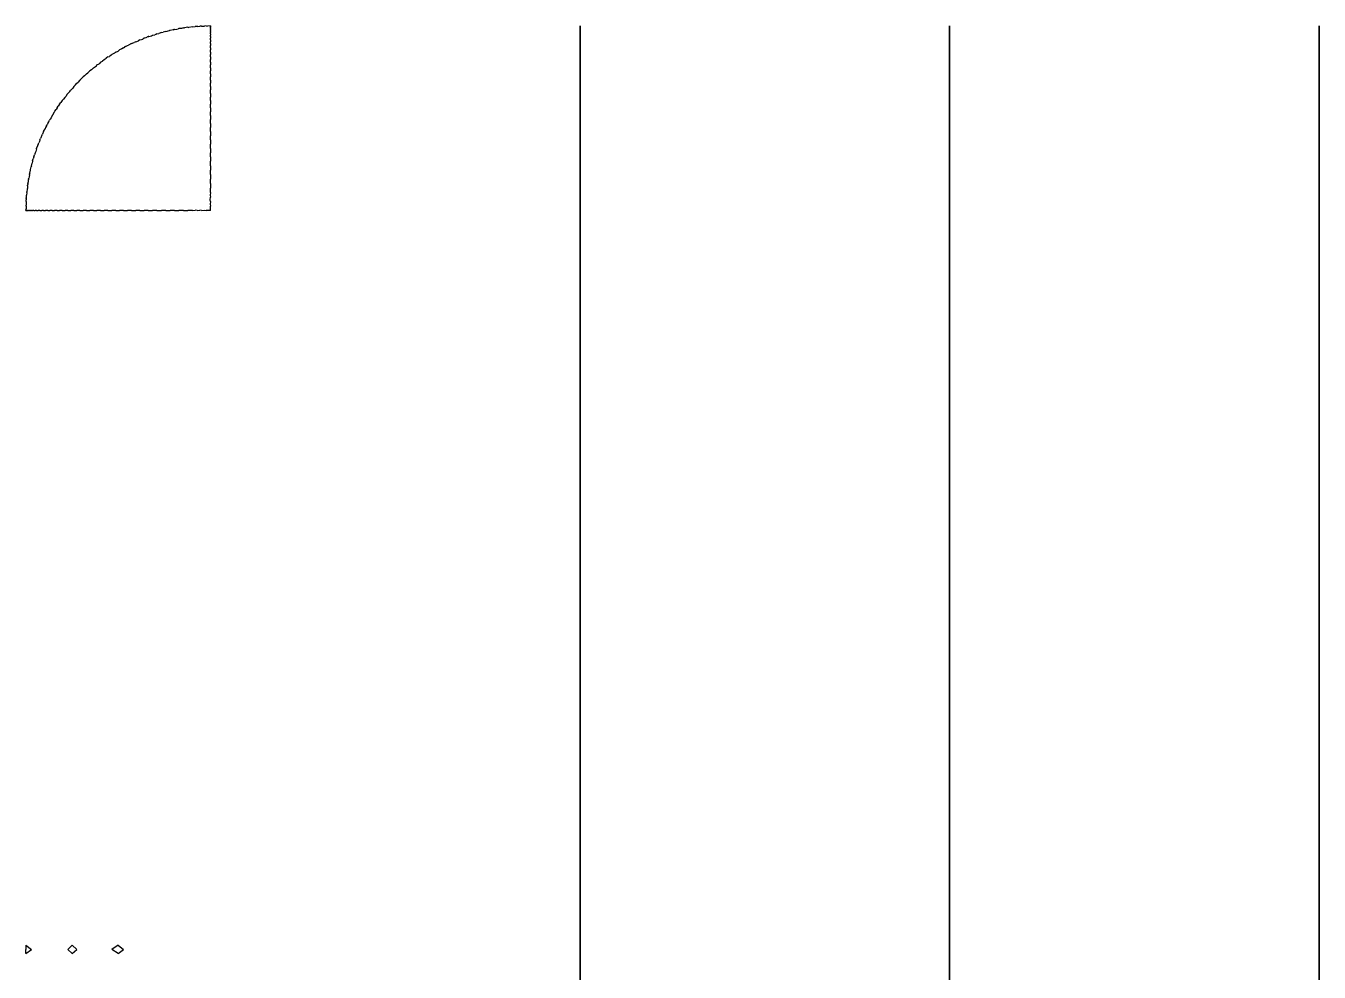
# Model space of a CAD drawing. Header units: metres. Extents: x 128 to 709, y -684 to -128.
# Drawn here: x 128.1 to 233.1, y -611.2 to -534.4 of the extents above; entities that cross this region are included whole.
import ezdxf

# ---------------------------------------------------------------- set-up
doc = ezdxf.new("R2010")
doc.units = ezdxf.units.M

msp = doc.modelspace()

# ---------------------------------------------------------------- linework, layer by layer
for p, q in [((141.66, -534.46), (141.88, -534.44)), ((142.03, -534.43), (141.88, -534.44)), ((142.1, -534.43), (142.03, -534.43)), ((142.1, -534.43), (142.25, -534.42)), ((142.39, -534.4), (142.25, -534.42)), ((142.39, -534.4), (142.5, -534.42)), ((142.5, -534.42), (142.62, -534.42)), ((142.76, -534.39), (142.62, -534.42)), ((142.76, -534.39), (142.87, -534.42)), ((143.13, -534.38), (142.87, -534.42)), ((143.13, -534.38), (143.13, -534.4)), ((143.13, -534.4), (143.13, -534.43)), ((143.13, -534.46), (143.13, -534.43)), ((173.13, -534.38), (173.13, -534.4)), ((173.13, -534.4), (173.13, -534.38)), ((173.13, -534.4), (173.13, -534.41)), ((173.13, -534.41), (173.13, -534.4)), ((173.13, -534.41), (173.13, -534.43)), ((173.13, -534.43), (173.13, -534.41)), ((173.13, -534.43), (173.13, -534.44)), ((173.13, -534.44), (173.13, -534.43)), ((173.13, -534.44), (173.13, -534.46)), ((173.13, -534.46), (173.13, -534.44)), ((203.13, -534.38), (203.13, -534.4)), ((203.13, -534.4), (203.13, -534.38)), ((203.13, -534.4), (203.13, -534.43)), ((203.13, -534.43), (203.13, -534.4)), ((203.13, -534.43), (203.13, -534.46)), ((203.13, -534.46), (203.13, -534.43)), ((233.13, -534.38), (233.13, -534.4)), ((233.13, -534.4), (233.13, -534.38)), ((233.13, -534.4), (233.13, -534.41)), ((233.13, -534.41), (233.13, -534.4)), ((233.13, -534.41), (233.13, -534.43)), ((233.13, -534.43), (233.13, -534.41)), ((233.13, -534.43), (233.13, -534.45)), ((233.13, -534.45), (233.13, -534.43)), ((233.13, -534.45), (233.13, -534.46)), ((233.13, -534.46), (233.13, -534.45)), ((137.39, -535.53), (137.51, -535.49)), ((137.51, -535.49), (137.63, -535.46)), ((137.73, -535.39), (137.63, -535.46)), ((137.86, -535.36), (137.73, -535.39)), ((138.07, -535.26), (137.86, -535.36)), ((138.07, -535.26), (138.09, -535.26)), ((138.1, -535.26), (138.09, -535.26)), ((138.1, -535.26), (138.34, -535.19)), ((138.34, -535.19), (138.42, -535.15)), ((138.42, -535.15), (138.44, -535.14)), ((138.44, -535.14), (138.6, -535.12)), ((138.69, -535.08), (138.6, -535.12)), ((138.77, -535.03), (138.69, -535.08)), ((138.77, -535.03), (138.93, -535)), ((139.13, -534.93), (138.93, -535)), ((139.13, -534.93), (139.28, -534.9)), ((139.48, -534.83), (139.28, -534.9)), ((139.48, -534.83), (139.78, -534.77)), ((139.84, -534.75), (139.78, -534.77)), ((140.08, -534.71), (139.84, -534.75)), ((140.08, -534.71), (140.14, -534.69)), ((140.2, -534.67), (140.14, -534.69)), ((140.2, -534.67), (140.39, -534.65)), ((140.39, -534.65), (140.5, -534.63)), ((140.56, -534.61), (140.5, -534.63)), ((140.76, -534.59), (140.56, -534.61)), ((140.93, -534.55), (140.76, -534.59)), ((140.93, -534.55), (141.01, -534.55)), ((141.29, -534.5), (141.01, -534.55)), ((141.29, -534.5), (141.37, -534.51)), ((141.66, -534.46), (141.37, -534.51)), ((143.13, -534.46), (143.13, -534.5)), ((143.13, -534.55), (143.13, -534.5)), ((143.13, -534.55), (143.13, -534.61)), ((143.13, -534.67), (143.13, -534.61)), ((143.13, -534.67), (143.13, -534.75)), ((143.13, -534.83), (143.13, -534.75)), ((143.13, -534.83), (143.13, -534.93)), ((143.13, -535.03), (143.13, -534.93)), ((143.13, -535.03), (143.13, -535.15)), ((143.13, -535.26), (143.13, -535.15)), ((143.13, -535.26), (143.13, -535.39)), ((143.13, -535.53), (143.13, -535.39)), ((173.13, -534.46), (173.13, -534.48)), ((173.13, -534.48), (173.13, -534.46)), ((173.13, -534.48), (173.13, -534.5)), ((173.13, -534.5), (173.13, -534.48)), ((173.13, -534.5), (173.13, -534.52)), ((173.13, -534.52), (173.13, -534.5)), ((173.13, -534.52), (173.13, -534.55)), ((173.13, -534.55), (173.13, -534.52)), ((173.13, -534.55), (173.13, -534.58)), ((173.13, -534.58), (173.13, -534.55)), ((173.13, -534.58), (173.13, -534.61)), ((173.13, -534.61), (173.13, -534.58)), ((173.13, -534.61), (173.13, -534.64)), ((173.13, -534.64), (173.13, -534.61)), ((173.13, -534.64), (173.13, -534.67)), ((173.13, -534.67), (173.13, -534.64)), ((173.13, -534.67), (173.13, -534.71)), ((173.13, -534.71), (173.13, -534.67)), ((173.13, -534.71), (173.13, -534.75)), ((173.13, -534.75), (173.13, -534.71)), ((173.13, -534.75), (173.13, -534.8)), ((173.13, -534.79), (173.13, -534.75)), ((173.13, -534.83), (173.13, -534.79)), ((173.13, -534.8), (173.13, -534.83)), ((173.13, -534.83), (173.13, -534.89)), ((173.13, -534.88), (173.13, -534.83)), ((173.13, -534.93), (173.13, -534.88)), ((173.13, -534.89), (173.13, -534.93)), ((173.13, -534.93), (173.13, -534.99)), ((173.13, -534.98), (173.13, -534.93)), ((173.13, -535.03), (173.13, -534.98)), ((173.13, -534.99), (173.13, -535.03)), ((173.13, -535.03), (173.13, -535.09)), ((173.13, -535.08), (173.13, -535.03)), ((173.13, -535.15), (173.13, -535.08)), ((173.13, -535.09), (173.13, -535.15)), ((173.13, -535.15), (173.13, -535.21)), ((173.13, -535.2), (173.13, -535.15)), ((173.13, -535.26), (173.13, -535.2)), ((173.13, -535.21), (173.13, -535.26)), ((173.13, -535.26), (173.13, -535.33)), ((173.13, -535.32), (173.13, -535.26)), ((173.13, -535.39), (173.13, -535.32)), ((173.13, -535.33), (173.13, -535.39)), ((173.13, -535.39), (173.13, -535.47)), ((173.13, -535.45), (173.13, -535.39)), ((173.13, -535.53), (173.13, -535.45)), ((173.13, -535.47), (173.13, -535.53)), ((203.13, -534.46), (203.13, -534.5)), ((203.13, -534.5), (203.13, -534.46)), ((203.13, -534.5), (203.13, -534.55)), ((203.13, -534.54), (203.13, -534.5)), ((203.13, -534.5), (203.13, -534.5)), ((203.13, -534.55), (203.13, -534.54)), ((203.13, -534.55), (203.13, -534.62)), ((203.13, -534.62), (203.13, -534.55)), ((203.13, -534.62), (203.13, -534.67)), ((203.13, -534.67), (203.13, -534.62)), ((203.13, -534.67), (203.13, -534.68)), ((203.13, -534.74), (203.13, -534.67)), ((203.13, -534.68), (203.13, -534.75)), ((203.13, -534.75), (203.13, -534.74)), ((203.13, -534.75), (203.13, -534.83)), ((203.13, -534.82), (203.13, -534.75)), ((203.13, -534.83), (203.13, -534.82)), ((203.13, -534.83), (203.13, -534.84)), ((203.13, -534.92), (203.13, -534.83)), ((203.13, -534.84), (203.13, -534.93)), ((203.13, -534.93), (203.13, -534.92)), ((203.13, -534.93), (203.13, -535.03)), ((203.13, -535.02), (203.13, -534.93)), ((203.13, -535.03), (203.13, -535.02)), ((203.13, -535.03), (203.13, -535.04)), ((203.13, -535.13), (203.13, -535.03)), ((203.13, -535.04), (203.13, -535.15)), ((203.13, -535.15), (203.13, -535.13)), ((203.13, -535.15), (203.13, -535.16)), ((203.13, -535.26), (203.13, -535.15)), ((203.13, -535.16), (203.13, -535.26)), ((203.13, -535.26), (203.13, -535.28)), ((203.13, -535.38), (203.13, -535.26)), ((203.13, -535.28), (203.13, -535.39)), ((203.13, -535.39), (203.13, -535.38)), ((203.13, -535.39), (203.13, -535.41)), ((203.13, -535.51), (203.13, -535.39)), ((203.13, -535.41), (203.13, -535.53)), ((233.13, -534.46), (233.13, -534.47)), ((233.13, -534.49), (233.13, -534.46)), ((233.13, -534.47), (233.13, -534.5)), ((233.13, -534.5), (233.13, -534.49)), ((233.13, -534.5), (233.13, -534.52)), ((233.13, -534.53), (233.13, -534.5)), ((233.13, -534.52), (233.13, -534.55)), ((233.13, -534.55), (233.13, -534.53)), ((233.13, -534.55), (233.13, -534.57)), ((233.13, -534.59), (233.13, -534.55)), ((233.13, -534.57), (233.13, -534.61)), ((233.13, -534.61), (233.13, -534.59)), ((233.13, -534.61), (233.13, -534.63)), ((233.13, -534.65), (233.13, -534.61)), ((233.13, -534.63), (233.13, -534.67)), ((233.13, -534.67), (233.13, -534.65)), ((233.13, -534.67), (233.13, -534.7)), ((233.13, -534.73), (233.13, -534.67)), ((233.13, -534.7), (233.13, -534.75)), ((233.13, -534.75), (233.13, -534.73)), ((233.13, -534.75), (233.13, -534.78)), ((233.13, -534.81), (233.13, -534.75)), ((233.13, -534.78), (233.13, -534.83)), ((233.13, -534.83), (233.13, -534.81)), ((233.13, -534.83), (233.13, -534.87)), ((233.13, -534.9), (233.13, -534.83)), ((233.13, -534.87), (233.13, -534.93)), ((233.13, -534.93), (233.13, -534.9)), ((233.13, -534.93), (233.13, -534.96)), ((233.13, -535), (233.13, -534.93)), ((233.13, -534.96), (233.13, -535.03)), ((233.13, -535.03), (233.13, -535)), ((233.13, -535.03), (233.13, -535.07)), ((233.13, -535.11), (233.13, -535.03)), ((233.13, -535.07), (233.13, -535.15)), ((233.13, -535.15), (233.13, -535.11)), ((233.13, -535.15), (233.13, -535.18)), ((233.13, -535.22), (233.13, -535.15)), ((233.13, -535.18), (233.13, -535.26)), ((233.13, -535.26), (233.13, -535.22)), ((233.13, -535.26), (233.13, -535.31)), ((233.13, -535.35), (233.13, -535.26)), ((233.13, -535.31), (233.13, -535.39)), ((233.13, -535.39), (233.13, -535.35)), ((233.13, -535.39), (233.13, -535.44)), ((233.13, -535.48), (233.13, -535.39)), ((233.13, -535.44), (233.13, -535.53)), ((233.13, -535.53), (233.13, -535.48)), ((135.42, -536.52), (135.38, -536.56)), ((135.42, -536.52), (135.61, -536.43)), ((135.61, -536.43), (135.74, -536.34)), ((135.93, -536.25), (135.74, -536.34)), ((136.06, -536.16), (135.93, -536.25)), ((136.06, -536.16), (136.14, -536.11)), ((136.23, -536.07), (136.14, -536.11)), ((136.23, -536.07), (136.39, -535.99)), ((136.39, -535.99), (136.47, -535.95)), ((136.71, -535.82), (136.47, -535.95)), ((136.71, -535.82), (136.93, -535.74)), ((137.05, -535.68), (136.93, -535.74)), ((137.05, -535.68), (137.27, -535.59)), ((137.39, -535.53), (137.27, -535.59)), ((143.13, -535.53), (143.13, -535.68)), ((143.13, -535.82), (143.13, -535.68)), ((143.13, -535.82), (143.13, -535.99)), ((143.13, -536.16), (143.13, -535.99)), ((143.13, -536.16), (143.13, -536.34)), ((143.13, -536.52), (143.13, -536.34)), ((143.13, -536.52), (143.13, -536.72)), ((173.13, -535.53), (173.13, -535.61)), ((173.13, -535.59), (173.13, -535.53)), ((173.13, -535.68), (173.13, -535.59)), ((173.13, -535.61), (173.13, -535.68)), ((173.13, -535.68), (173.13, -535.76)), ((173.13, -535.74), (173.13, -535.68)), ((173.13, -535.82), (173.13, -535.74)), ((173.13, -535.76), (173.13, -535.82)), ((173.13, -535.82), (173.13, -535.92)), ((173.13, -535.9), (173.13, -535.82)), ((173.13, -535.99), (173.13, -535.9)), ((173.13, -535.92), (173.13, -535.99)), ((173.13, -535.99), (173.13, -536.08)), ((173.13, -536.06), (173.13, -535.99)), ((173.13, -536.16), (173.13, -536.06)), ((173.13, -536.08), (173.13, -536.16)), ((173.13, -536.16), (173.13, -536.26)), ((173.13, -536.24), (173.13, -536.16)), ((173.13, -536.34), (173.13, -536.24)), ((173.13, -536.26), (173.13, -536.34)), ((173.13, -536.34), (173.13, -536.44)), ((173.13, -536.42), (173.13, -536.34)), ((173.13, -536.52), (173.13, -536.42)), ((173.13, -536.44), (173.13, -536.52)), ((173.13, -536.52), (173.13, -536.63)), ((173.13, -536.61), (173.13, -536.52)), ((203.13, -535.53), (203.13, -535.51)), ((203.13, -535.53), (203.13, -535.54)), ((203.13, -535.66), (203.13, -535.53)), ((203.13, -535.54), (203.13, -535.68)), ((203.13, -535.68), (203.13, -535.66)), ((203.13, -535.68), (203.13, -535.69)), ((203.13, -535.81), (203.13, -535.68)), ((203.13, -535.69), (203.13, -535.82)), ((203.13, -535.82), (203.13, -535.81)), ((203.13, -535.82), (203.13, -535.84)), ((203.13, -535.97), (203.13, -535.82)), ((203.13, -535.84), (203.13, -535.99)), ((203.13, -535.99), (203.13, -535.97)), ((203.13, -535.99), (203.13, -536.01)), ((203.13, -536.14), (203.13, -535.99)), ((203.13, -536.01), (203.13, -536.16)), ((203.13, -536.16), (203.13, -536.14)), ((203.13, -536.16), (203.13, -536.18)), ((203.13, -536.32), (203.13, -536.16)), ((203.13, -536.18), (203.13, -536.34)), ((203.13, -536.34), (203.13, -536.32)), ((203.13, -536.34), (203.13, -536.36)), ((203.13, -536.5), (203.13, -536.34)), ((203.13, -536.36), (203.13, -536.52)), ((203.13, -536.52), (203.13, -536.5)), ((203.13, -536.52), (203.13, -536.54)), ((203.13, -536.69), (203.13, -536.52)), ((203.13, -536.54), (203.13, -536.72)), ((233.13, -535.53), (233.13, -535.58)), ((233.13, -535.63), (233.13, -535.53)), ((233.13, -535.58), (233.13, -535.68)), ((233.13, -535.68), (233.13, -535.63)), ((233.13, -535.68), (233.13, -535.73)), ((233.13, -535.77), (233.13, -535.68)), ((233.13, -535.73), (233.13, -535.82)), ((233.13, -535.82), (233.13, -535.77)), ((233.13, -535.82), (233.13, -535.88)), ((233.13, -535.93), (233.13, -535.82)), ((233.13, -535.88), (233.13, -535.99)), ((233.13, -535.99), (233.13, -535.93)), ((233.13, -535.99), (233.13, -536.05)), ((233.13, -536.1), (233.13, -535.99)), ((233.13, -536.05), (233.13, -536.16)), ((233.13, -536.16), (233.13, -536.1)), ((233.13, -536.16), (233.13, -536.22)), ((233.13, -536.28), (233.13, -536.16)), ((233.13, -536.22), (233.13, -536.34)), ((233.13, -536.34), (233.13, -536.28)), ((233.13, -536.34), (233.13, -536.4)), ((233.13, -536.46), (233.13, -536.34)), ((233.13, -536.4), (233.13, -536.52)), ((233.13, -536.52), (233.13, -536.46)), ((233.13, -536.52), (233.13, -536.58)), ((233.13, -536.65), (233.13, -536.52)), ((133.85, -537.62), (133.9, -537.56)), ((133.9, -537.56), (134.07, -537.46)), ((134.14, -537.4), (134.07, -537.46)), ((134.19, -537.34), (134.14, -537.4)), ((134.19, -537.34), (134.34, -537.24)), ((134.48, -537.14), (134.34, -537.24)), ((134.48, -537.14), (134.49, -537.12)), ((134.49, -537.12), (134.64, -537.02)), ((134.79, -536.91), (134.64, -537.02)), ((134.79, -536.91), (134.91, -536.87)), ((135.06, -536.76), (134.91, -536.87)), ((135.11, -536.72), (135.06, -536.76)), ((135.17, -536.69), (135.11, -536.72)), ((135.33, -536.6), (135.17, -536.69)), ((135.33, -536.6), (135.38, -536.56)), ((143.13, -536.91), (143.13, -536.72)), ((143.13, -536.91), (143.13, -537.12)), ((143.13, -537.34), (143.13, -537.12)), ((143.13, -537.34), (143.13, -537.56)), ((143.13, -537.79), (143.13, -537.56)), ((173.13, -536.72), (173.13, -536.61)), ((173.13, -536.63), (173.13, -536.72)), ((173.13, -536.72), (173.13, -536.82)), ((173.13, -536.8), (173.13, -536.72)), ((173.13, -536.91), (173.13, -536.8)), ((173.13, -536.82), (173.13, -536.91)), ((173.13, -536.91), (173.13, -537.03)), ((173.13, -537.01), (173.13, -536.91)), ((173.13, -537.12), (173.13, -537.01)), ((173.13, -537.03), (173.13, -537.12)), ((173.13, -537.12), (173.13, -537.24)), ((173.13, -537.22), (173.13, -537.12)), ((173.13, -537.34), (173.13, -537.22)), ((173.13, -537.24), (173.13, -537.34)), ((173.13, -537.34), (173.13, -537.46)), ((173.13, -537.44), (173.13, -537.34)), ((173.13, -537.56), (173.13, -537.44)), ((173.13, -537.46), (173.13, -537.56)), ((173.13, -537.56), (173.13, -537.69)), ((173.13, -537.66), (173.13, -537.56)), ((203.13, -536.72), (203.13, -536.69)), ((203.13, -536.72), (203.13, -536.74)), ((203.13, -536.89), (203.13, -536.72)), ((203.13, -536.74), (203.13, -536.91)), ((203.13, -536.91), (203.13, -536.89)), ((203.13, -536.91), (203.13, -536.94)), ((203.13, -537.1), (203.13, -536.91)), ((203.13, -536.94), (203.13, -537.12)), ((203.13, -537.12), (203.13, -537.1)), ((203.13, -537.12), (203.13, -537.15)), ((203.13, -537.31), (203.13, -537.12)), ((203.13, -537.15), (203.13, -537.34)), ((203.13, -537.34), (203.13, -537.31)), ((203.13, -537.34), (203.13, -537.36)), ((203.13, -537.54), (203.13, -537.34)), ((203.13, -537.36), (203.13, -537.56)), ((203.13, -537.56), (203.13, -537.54)), ((203.13, -537.56), (203.13, -537.59)), ((203.13, -537.76), (203.13, -537.56)), ((203.13, -537.59), (203.13, -537.79)), ((233.13, -536.58), (233.13, -536.72)), ((233.13, -536.72), (233.13, -536.65)), ((233.13, -536.72), (233.13, -536.78)), ((233.13, -536.85), (233.13, -536.72)), ((233.13, -536.78), (233.13, -536.91)), ((233.13, -536.91), (233.13, -536.85)), ((233.13, -536.91), (233.13, -536.98)), ((233.13, -537.05), (233.13, -536.91)), ((233.13, -536.98), (233.13, -537.12)), ((233.13, -537.12), (233.13, -537.05)), ((233.13, -537.12), (233.13, -537.19)), ((233.13, -537.27), (233.13, -537.12)), ((233.13, -537.19), (233.13, -537.34)), ((233.13, -537.34), (233.13, -537.27)), ((233.13, -537.34), (233.13, -537.41)), ((233.13, -537.49), (233.13, -537.34)), ((233.13, -537.41), (233.13, -537.56)), ((233.13, -537.56), (233.13, -537.49)), ((233.13, -537.56), (233.13, -537.64)), ((233.13, -537.71), (233.13, -537.56)), ((132.52, -538.78), (132.71, -538.6)), ((132.79, -538.52), (132.71, -538.6)), ((132.89, -538.43), (132.79, -538.52)), ((132.89, -538.43), (132.97, -538.35)), ((133.05, -538.27), (132.97, -538.35)), ((133.05, -538.27), (133.17, -538.19)), ((133.17, -538.19), (133.28, -538.1)), ((133.33, -538.03), (133.28, -538.1)), ((133.45, -537.95), (133.33, -538.03)), ((133.61, -537.79), (133.45, -537.95)), ((133.61, -537.79), (133.85, -537.62)), ((143.13, -537.79), (143.13, -538.03)), ((143.13, -538.27), (143.13, -538.03)), ((143.13, -538.27), (143.13, -538.52)), ((143.13, -538.78), (143.13, -538.52)), ((173.13, -537.79), (173.13, -537.66)), ((173.13, -537.69), (173.13, -537.79)), ((173.13, -537.79), (173.13, -537.92)), ((173.13, -537.9), (173.13, -537.79)), ((173.13, -538.03), (173.13, -537.9)), ((173.13, -537.92), (173.13, -538.03)), ((173.13, -538.03), (173.13, -538.16)), ((173.13, -538.14), (173.13, -538.03)), ((173.13, -538.27), (173.13, -538.14)), ((173.13, -538.16), (173.13, -538.27)), ((173.13, -538.27), (173.13, -538.41)), ((173.13, -538.38), (173.13, -538.27)), ((173.13, -538.52), (173.13, -538.38)), ((173.13, -538.41), (173.13, -538.52)), ((173.13, -538.52), (173.13, -538.66)), ((173.13, -538.64), (173.13, -538.52)), ((173.13, -538.78), (173.13, -538.64)), ((203.13, -537.79), (203.13, -537.76)), ((203.13, -537.79), (203.13, -537.82)), ((203.13, -538), (203.13, -537.79)), ((203.13, -537.82), (203.13, -538.03)), ((203.13, -538.03), (203.13, -538)), ((203.13, -538.03), (203.13, -538.06)), ((203.13, -538.24), (203.13, -538.03)), ((203.13, -538.06), (203.13, -538.27)), ((203.13, -538.27), (203.13, -538.24)), ((203.13, -538.27), (203.13, -538.3)), ((203.13, -538.5), (203.13, -538.27)), ((203.13, -538.3), (203.13, -538.52)), ((203.13, -538.52), (203.13, -538.5)), ((203.13, -538.52), (203.13, -538.55)), ((203.13, -538.75), (203.13, -538.52)), ((203.13, -538.55), (203.13, -538.78)), ((233.13, -537.64), (233.13, -537.79)), ((233.13, -537.79), (233.13, -537.71)), ((233.13, -537.79), (233.13, -537.87)), ((233.13, -537.95), (233.13, -537.79)), ((233.13, -537.87), (233.13, -538.03)), ((233.13, -538.03), (233.13, -537.95)), ((233.13, -538.03), (233.13, -538.11)), ((233.13, -538.19), (233.13, -538.03)), ((233.13, -538.11), (233.13, -538.27)), ((233.13, -538.27), (233.13, -538.19)), ((233.13, -538.27), (233.13, -538.35)), ((233.13, -538.44), (233.13, -538.27)), ((233.13, -538.35), (233.13, -538.52)), ((233.13, -538.52), (233.13, -538.44)), ((233.13, -538.52), (233.13, -538.61)), ((233.13, -538.69), (233.13, -538.52)), ((233.13, -538.61), (233.13, -538.78)), ((131.69, -539.71), (131.75, -539.62)), ((131.77, -539.59), (131.75, -539.62)), ((131.77, -539.59), (131.83, -539.55)), ((131.93, -539.43), (131.83, -539.55)), ((132.01, -539.31), (131.93, -539.43)), ((132.01, -539.31), (132.09, -539.24)), ((132.17, -539.17), (132.09, -539.24)), ((132.17, -539.17), (132.27, -539.04)), ((132.27, -539.04), (132.34, -538.97)), ((132.52, -538.78), (132.34, -538.97)), ((143.13, -538.78), (143.13, -539.04)), ((143.13, -539.31), (143.13, -539.04)), ((143.13, -539.31), (143.13, -539.59)), ((143.13, -539.87), (143.13, -539.59)), ((173.13, -538.66), (173.13, -538.78)), ((173.13, -538.78), (173.13, -538.93)), ((173.13, -538.9), (173.13, -538.78)), ((173.13, -539.04), (173.13, -538.9)), ((173.13, -538.93), (173.13, -539.04)), ((173.13, -539.04), (173.13, -539.19)), ((173.13, -539.16), (173.13, -539.04)), ((173.13, -539.31), (173.13, -539.16)), ((173.13, -539.19), (173.13, -539.31)), ((173.13, -539.31), (173.13, -539.47)), ((173.13, -539.43), (173.13, -539.31)), ((173.13, -539.59), (173.13, -539.43)), ((173.13, -539.47), (173.13, -539.59)), ((173.13, -539.59), (173.13, -539.74)), ((173.13, -539.71), (173.13, -539.59)), ((203.13, -538.78), (203.13, -538.75)), ((203.13, -538.78), (203.13, -538.81)), ((203.13, -539.01), (203.13, -538.78)), ((203.13, -538.81), (203.13, -539.04)), ((203.13, -539.04), (203.13, -539.01)), ((203.13, -539.04), (203.13, -539.07)), ((203.13, -539.28), (203.13, -539.04)), ((203.13, -539.07), (203.13, -539.31)), ((203.13, -539.31), (203.13, -539.28)), ((203.13, -539.31), (203.13, -539.34)), ((203.13, -539.56), (203.13, -539.31)), ((203.13, -539.34), (203.13, -539.59)), ((203.13, -539.59), (203.13, -539.56)), ((203.13, -539.59), (203.13, -539.62)), ((203.13, -539.84), (203.13, -539.59)), ((203.13, -539.62), (203.13, -539.87)), ((233.13, -538.78), (233.13, -538.69)), ((233.13, -538.78), (233.13, -538.87)), ((233.13, -538.96), (233.13, -538.78)), ((233.13, -538.87), (233.13, -539.04)), ((233.13, -539.04), (233.13, -538.96)), ((233.13, -539.04), (233.13, -539.13)), ((233.13, -539.22), (233.13, -539.04)), ((233.13, -539.13), (233.13, -539.31)), ((233.13, -539.31), (233.13, -539.22)), ((233.13, -539.31), (233.13, -539.4)), ((233.13, -539.5), (233.13, -539.31)), ((233.13, -539.4), (233.13, -539.59)), ((233.13, -539.59), (233.13, -539.5)), ((233.13, -539.59), (233.13, -539.68)), ((233.13, -539.78), (233.13, -539.59)), ((233.13, -539.68), (233.13, -539.87)), ((130.87, -540.75), (130.76, -540.9)), ((130.87, -540.75), (130.98, -540.6)), ((131.08, -540.45), (130.98, -540.6)), ((131.08, -540.45), (131.18, -540.34)), ((131.29, -540.19), (131.18, -540.34)), ((131.31, -540.16), (131.29, -540.19)), ((131.37, -540.11), (131.31, -540.16)), ((131.49, -539.92), (131.37, -540.11)), ((131.49, -539.92), (131.51, -539.9)), ((131.53, -539.87), (131.51, -539.9)), ((131.53, -539.87), (131.69, -539.71)), ((143.13, -539.87), (143.13, -540.16)), ((143.13, -540.45), (143.13, -540.16)), ((143.13, -540.45), (143.13, -540.75)), ((143.13, -541.05), (143.13, -540.75)), ((173.13, -539.87), (173.13, -539.71)), ((173.13, -539.74), (173.13, -539.87)), ((173.13, -539.87), (173.13, -540.03)), ((173.13, -540), (173.13, -539.87)), ((173.13, -540.16), (173.13, -540)), ((173.13, -540.03), (173.13, -540.16)), ((173.13, -540.16), (173.13, -540.32)), ((173.13, -540.29), (173.13, -540.16)), ((173.13, -540.45), (173.13, -540.29)), ((173.13, -540.32), (173.13, -540.45)), ((173.13, -540.45), (173.13, -540.62)), ((173.13, -540.58), (173.13, -540.45)), ((173.13, -540.75), (173.13, -540.58)), ((173.13, -540.62), (173.13, -540.75)), ((173.13, -540.75), (173.13, -540.92)), ((173.13, -540.88), (173.13, -540.75)), ((203.13, -539.87), (203.13, -539.84)), ((203.13, -539.87), (203.13, -539.9)), ((203.13, -540.13), (203.13, -539.87)), ((203.13, -539.9), (203.13, -540.16)), ((203.13, -540.16), (203.13, -540.13)), ((203.13, -540.16), (203.13, -540.19)), ((203.13, -540.42), (203.13, -540.16)), ((203.13, -540.19), (203.13, -540.45)), ((203.13, -540.45), (203.13, -540.42)), ((203.13, -540.45), (203.13, -540.48)), ((203.13, -540.72), (203.13, -540.45)), ((203.13, -540.48), (203.13, -540.75)), ((203.13, -540.75), (203.13, -540.72)), ((203.13, -540.75), (203.13, -540.78)), ((203.13, -541.02), (203.13, -540.75)), ((233.13, -539.87), (233.13, -539.78)), ((233.13, -539.87), (233.13, -539.97)), ((233.13, -540.06), (233.13, -539.87)), ((233.13, -539.97), (233.13, -540.16)), ((233.13, -540.16), (233.13, -540.06)), ((233.13, -540.16), (233.13, -540.26)), ((233.13, -540.35), (233.13, -540.16)), ((233.13, -540.26), (233.13, -540.45)), ((233.13, -540.45), (233.13, -540.35)), ((233.13, -540.45), (233.13, -540.55)), ((233.13, -540.65), (233.13, -540.45)), ((233.13, -540.55), (233.13, -540.75)), ((233.13, -540.75), (233.13, -540.65)), ((233.13, -540.75), (233.13, -540.85)), ((233.13, -540.95), (233.13, -540.75)), ((130.26, -541.67), (130.17, -541.86)), ((130.26, -541.67), (130.29, -541.63)), ((130.31, -541.6), (130.29, -541.63)), ((130.31, -541.6), (130.46, -541.36)), ((130.46, -541.36), (130.48, -541.32)), ((130.48, -541.32), (130.59, -541.17)), ((130.66, -541.05), (130.59, -541.17)), ((130.66, -541.05), (130.76, -540.9)), ((143.13, -541.05), (143.13, -541.36)), ((143.13, -541.67), (143.13, -541.36)), ((143.13, -541.67), (143.13, -541.99)), ((173.13, -541.05), (173.13, -540.88)), ((173.13, -540.92), (173.13, -541.05)), ((173.13, -541.05), (173.13, -541.22)), ((173.13, -541.19), (173.13, -541.05)), ((173.13, -541.36), (173.13, -541.19)), ((173.13, -541.22), (173.13, -541.36)), ((173.13, -541.36), (173.13, -541.53)), ((173.13, -541.5), (173.13, -541.36)), ((173.13, -541.67), (173.13, -541.5)), ((173.13, -541.53), (173.13, -541.67)), ((173.13, -541.67), (173.13, -541.82)), ((173.13, -541.82), (173.13, -541.67)), ((203.13, -540.78), (203.13, -541.05)), ((203.13, -541.05), (203.13, -541.02)), ((203.13, -541.05), (203.13, -541.09)), ((203.13, -541.33), (203.13, -541.05)), ((203.13, -541.09), (203.13, -541.36)), ((203.13, -541.36), (203.13, -541.33)), ((203.13, -541.36), (203.13, -541.4)), ((203.13, -541.64), (203.13, -541.36)), ((203.13, -541.4), (203.13, -541.67)), ((203.13, -541.67), (203.13, -541.64)), ((203.13, -541.67), (203.13, -541.96)), ((203.13, -541.96), (203.13, -541.67)), ((233.13, -540.85), (233.13, -541.05)), ((233.13, -541.05), (233.13, -540.95)), ((233.13, -541.05), (233.13, -541.15)), ((233.13, -541.26), (233.13, -541.05)), ((233.13, -541.15), (233.13, -541.36)), ((233.13, -541.36), (233.13, -541.26)), ((233.13, -541.36), (233.13, -541.47)), ((233.13, -541.57), (233.13, -541.36)), ((233.13, -541.47), (233.13, -541.67)), ((233.13, -541.67), (233.13, -541.57)), ((233.13, -541.67), (233.13, -541.78)), ((233.13, -541.78), (233.13, -541.67)), ((233.13, -541.78), (233.13, -541.99)), ((233.13, -541.99), (233.13, -541.78)), ((129.57, -542.97), (129.69, -542.74)), ((129.73, -542.64), (129.69, -542.74)), ((129.81, -542.5), (129.73, -542.64)), ((129.81, -542.5), (129.85, -542.41)), ((129.9, -542.31), (129.85, -542.41)), ((129.9, -542.31), (129.99, -542.18)), ((129.99, -542.18), (130.06, -542.05)), ((130.08, -541.99), (130.06, -542.05)), ((130.08, -541.99), (130.11, -541.95)), ((130.17, -541.86), (130.11, -541.95)), ((143.13, -542.31), (143.13, -541.99)), ((143.13, -542.31), (143.13, -542.64)), ((143.13, -542.97), (143.13, -542.64)), ((173.13, -541.82), (173.13, -541.99)), ((173.13, -541.99), (173.13, -541.82)), ((173.13, -577.41), (173.13, -541.88)), ((173.13, -541.88), (173.13, -573.86)), ((173.13, -541.99), (173.13, -542.14)), ((173.13, -542.14), (173.13, -541.99)), ((173.13, -542.14), (173.13, -542.31)), ((173.13, -542.31), (173.13, -542.14)), ((173.13, -542.31), (173.13, -542.46)), ((173.13, -542.46), (173.13, -542.31)), ((173.13, -542.46), (173.13, -542.64)), ((173.13, -542.64), (173.13, -542.46)), ((173.13, -542.64), (173.13, -542.79)), ((173.13, -542.79), (173.13, -542.64)), ((173.13, -542.79), (173.13, -542.97)), ((173.13, -542.97), (173.13, -542.79)), ((203.13, -605.83), (203.13, -541.88)), ((203.13, -541.88), (203.13, -545.44)), ((203.13, -541.96), (203.13, -541.99)), ((203.13, -541.99), (203.13, -541.96)), ((203.13, -541.99), (203.13, -542.28)), ((203.13, -542.28), (203.13, -541.99)), ((203.13, -542.28), (203.13, -542.31)), ((203.13, -542.31), (203.13, -542.28)), ((203.13, -542.31), (203.13, -542.61)), ((203.13, -542.61), (203.13, -542.31)), ((203.13, -542.61), (203.13, -542.64)), ((203.13, -542.64), (203.13, -542.61)), ((203.13, -542.64), (203.13, -542.93)), ((203.13, -542.93), (203.13, -542.64)), ((233.13, -584.52), (233.13, -541.88)), ((233.13, -541.88), (233.13, -566.75)), ((233.13, -541.99), (233.13, -542.1)), ((233.13, -542.1), (233.13, -541.99)), ((233.13, -542.1), (233.13, -542.31)), ((233.13, -542.31), (233.13, -542.1)), ((233.13, -542.31), (233.13, -542.42)), ((233.13, -542.42), (233.13, -542.31)), ((233.13, -542.42), (233.13, -542.64)), ((233.13, -542.64), (233.13, -542.42)), ((233.13, -542.64), (233.13, -542.75)), ((233.13, -542.75), (233.13, -542.64)), ((233.13, -542.75), (233.13, -542.97)), ((233.13, -542.97), (233.13, -542.75)), ((129.14, -543.99), (129.18, -543.89)), ((129.24, -543.77), (129.18, -543.89)), ((129.27, -543.64), (129.24, -543.77)), ((129.27, -543.64), (129.32, -543.53)), ((129.37, -543.41), (129.32, -543.53)), ((129.37, -543.41), (129.42, -543.31)), ((129.42, -543.31), (129.47, -543.19)), ((129.57, -542.97), (129.47, -543.19)), ((143.13, -542.97), (143.13, -543.31)), ((143.13, -543.64), (143.13, -543.31)), ((143.13, -543.64), (143.13, -543.99)), ((173.13, -542.97), (173.13, -543.12)), ((173.13, -543.12), (173.13, -542.97)), ((173.13, -543.12), (173.13, -543.31)), ((173.13, -543.31), (173.13, -543.12)), ((173.13, -543.31), (173.13, -543.46)), ((173.13, -543.46), (173.13, -543.31)), ((173.13, -543.46), (173.13, -543.64)), ((173.13, -543.64), (173.13, -543.46)), ((173.13, -543.64), (173.13, -543.8)), ((173.13, -543.8), (173.13, -543.64)), ((173.13, -543.8), (173.13, -543.99)), ((173.13, -543.99), (173.13, -543.8)), ((203.13, -542.93), (203.13, -542.97)), ((203.13, -542.97), (203.13, -542.93)), ((203.13, -542.97), (203.13, -543.27)), ((203.13, -543.27), (203.13, -542.97)), ((203.13, -543.27), (203.13, -543.31)), ((203.13, -543.31), (203.13, -543.27)), ((203.13, -543.31), (203.13, -543.61)), ((203.13, -543.61), (203.13, -543.31)), ((203.13, -543.61), (203.13, -543.64)), ((203.13, -543.64), (203.13, -543.61)), ((203.13, -543.64), (203.13, -543.95)), ((203.13, -543.95), (203.13, -543.64)), ((233.13, -542.97), (233.13, -543.08)), ((233.13, -543.08), (233.13, -542.97)), ((233.13, -543.08), (233.13, -543.31)), ((233.13, -543.31), (233.13, -543.08)), ((233.13, -543.31), (233.13, -543.42)), ((233.13, -543.42), (233.13, -543.31)), ((233.13, -543.42), (233.13, -543.64)), ((233.13, -543.64), (233.13, -543.42)), ((233.13, -543.64), (233.13, -543.76)), ((233.13, -543.76), (233.13, -543.64)), ((233.13, -543.76), (233.13, -543.99)), ((233.13, -543.99), (233.13, -543.76)), ((128.77, -545.03), (128.84, -544.86)), ((128.88, -544.7), (128.84, -544.86)), ((128.89, -544.68), (128.88, -544.7)), ((128.93, -544.59), (128.89, -544.68)), ((128.99, -544.37), (128.93, -544.59)), ((128.99, -544.37), (129, -544.35)), ((129, -544.33), (129.11, -544.11)), ((129, -544.33), (129, -544.35)), ((129.11, -544.11), (129.13, -544.01)), ((129.14, -543.99), (129.13, -544.01)), ((143.13, -544.33), (143.13, -543.99)), ((143.13, -544.33), (143.13, -544.68)), ((143.13, -545.03), (143.13, -544.68)), ((173.13, -543.99), (173.13, -544.14)), ((173.13, -544.14), (173.13, -543.99)), ((173.13, -544.14), (173.13, -544.33)), ((173.13, -544.33), (173.13, -544.14)), ((173.13, -544.33), (173.13, -544.49)), ((173.13, -544.49), (173.13, -544.33)), ((173.13, -544.49), (173.13, -544.68)), ((173.13, -544.68), (173.13, -544.49)), ((173.13, -544.68), (173.13, -544.84)), ((173.13, -544.84), (173.13, -544.68)), ((173.13, -544.84), (173.13, -545.03)), ((173.13, -545.03), (173.13, -544.84)), ((203.13, -543.95), (203.13, -543.99)), ((203.13, -543.99), (203.13, -543.95)), ((203.13, -543.99), (203.13, -544.29)), ((203.13, -544.29), (203.13, -543.99)), ((203.13, -544.29), (203.13, -544.33)), ((203.13, -544.33), (203.13, -544.29)), ((203.13, -544.33), (203.13, -544.64)), ((203.13, -544.64), (203.13, -544.33)), ((203.13, -544.64), (203.13, -544.68)), ((203.13, -544.68), (203.13, -544.64)), ((203.13, -544.68), (203.13, -544.99)), ((203.13, -544.99), (203.13, -544.68)), ((233.13, -543.99), (233.13, -544.1)), ((233.13, -544.1), (233.13, -543.99)), ((233.13, -544.1), (233.13, -544.33)), ((233.13, -544.33), (233.13, -544.1)), ((233.13, -544.33), (233.13, -544.45)), ((233.13, -544.45), (233.13, -544.33)), ((233.13, -544.45), (233.13, -544.68)), ((233.13, -544.68), (233.13, -544.45)), ((233.13, -544.68), (233.13, -544.8)), ((233.13, -544.8), (233.13, -544.68)), ((233.13, -544.8), (233.13, -545.03)), ((233.13, -545.03), (233.13, -544.8)), ((128.51, -546.04), (128.56, -545.84)), ((128.58, -545.74), (128.56, -545.84)), ((128.58, -545.74), (128.63, -545.54)), ((128.68, -545.38), (128.63, -545.54)), ((128.68, -545.34), (128.73, -545.18)), ((128.68, -545.34), (128.68, -545.38)), ((128.77, -545.03), (128.73, -545.18)), ((143.13, -545.03), (143.13, -545.38)), ((143.13, -545.74), (143.13, -545.38)), ((143.13, -545.74), (143.13, -546.1)), ((173.13, -545.03), (173.13, -545.19)), ((173.13, -545.19), (173.13, -545.03)), ((173.13, -545.19), (173.13, -545.38)), ((173.13, -545.38), (173.13, -545.19)), ((173.13, -545.38), (173.13, -545.54)), ((173.13, -545.54), (173.13, -545.38)), ((173.13, -545.54), (173.13, -545.74)), ((173.13, -545.74), (173.13, -545.54)), ((173.13, -545.74), (173.13, -545.9)), ((173.13, -545.9), (173.13, -545.74)), ((173.13, -545.9), (173.13, -546.1)), ((173.13, -546.1), (173.13, -545.9)), ((203.13, -544.99), (203.13, -545.03)), ((203.13, -545.03), (203.13, -544.99)), ((203.13, -545.03), (203.13, -545.35)), ((203.13, -545.35), (203.13, -545.03)), ((203.13, -545.35), (203.13, -545.38)), ((203.13, -545.38), (203.13, -545.35)), ((203.13, -545.38), (203.13, -545.7)), ((203.13, -545.7), (203.13, -545.38)), ((203.13, -545.44), (203.13, -609.38)), ((203.13, -545.7), (203.13, -545.74)), ((203.13, -545.74), (203.13, -545.7)), ((203.13, -545.74), (203.13, -546.06)), ((203.13, -546.06), (203.13, -545.74)), ((233.13, -545.03), (233.13, -545.15)), ((233.13, -545.15), (233.13, -545.03)), ((233.13, -545.15), (233.13, -545.38)), ((233.13, -545.38), (233.13, -545.15)), ((233.13, -545.38), (233.13, -545.5)), ((233.13, -545.5), (233.13, -545.38)), ((233.13, -545.5), (233.13, -545.74)), ((233.13, -545.74), (233.13, -545.5)), ((233.13, -545.74), (233.13, -545.86)), ((233.13, -545.86), (233.13, -545.74)), ((233.13, -545.86), (233.13, -546.1)), ((233.13, -546.1), (233.13, -545.86)), ((128.29, -547.18), (128.34, -547.01)), ((128.34, -547.01), (128.35, -546.88)), ((128.35, -546.82), (128.37, -546.76)), ((128.35, -546.82), (128.35, -546.85)), ((128.35, -546.85), (128.35, -546.87)), ((128.35, -546.87), (128.35, -546.88)), ((128.4, -546.65), (128.37, -546.76)), ((128.42, -546.46), (128.4, -546.65)), ((128.42, -546.46), (128.43, -546.4)), ((128.44, -546.34), (128.43, -546.4)), ((128.44, -546.34), (128.5, -546.1)), ((128.5, -546.1), (128.51, -546.04)), ((143.13, -546.46), (143.13, -546.1)), ((143.13, -546.46), (143.13, -546.82)), ((143.13, -547.18), (143.13, -546.82)), ((173.13, -546.1), (173.13, -546.26)), ((173.13, -546.26), (173.13, -546.1)), ((173.13, -546.26), (173.13, -546.46)), ((173.13, -546.46), (173.13, -546.26)), ((173.13, -546.46), (173.13, -546.62)), ((173.13, -546.62), (173.13, -546.46)), ((173.13, -546.62), (173.13, -546.82)), ((173.13, -546.82), (173.13, -546.62)), ((173.13, -546.82), (173.13, -546.98)), ((173.13, -546.98), (173.13, -546.82)), ((173.13, -546.98), (173.13, -547.18)), ((173.13, -547.18), (173.13, -546.98)), ((203.13, -546.06), (203.13, -546.1)), ((203.13, -546.1), (203.13, -546.06)), ((203.13, -546.1), (203.13, -546.42)), ((203.13, -546.42), (203.13, -546.1)), ((203.13, -546.42), (203.13, -546.46)), ((203.13, -546.46), (203.13, -546.42)), ((203.13, -546.46), (203.13, -546.78)), ((203.13, -546.78), (203.13, -546.46)), ((203.13, -546.78), (203.13, -546.82)), ((203.13, -546.82), (203.13, -546.78)), ((203.13, -546.82), (203.13, -547.14)), ((203.13, -547.14), (203.13, -546.82)), ((233.13, -546.1), (233.13, -546.22)), ((233.13, -546.22), (233.13, -546.1)), ((233.13, -546.22), (233.13, -546.46)), ((233.13, -546.46), (233.13, -546.22)), ((233.13, -546.46), (233.13, -546.58)), ((233.13, -546.58), (233.13, -546.46)), ((233.13, -546.58), (233.13, -546.82)), ((233.13, -546.82), (233.13, -546.58)), ((233.13, -546.82), (233.13, -546.94)), ((233.13, -546.94), (233.13, -546.82)), ((233.13, -546.94), (233.13, -547.18)), ((233.13, -547.18), (233.13, -546.94)), ((128.2, -547.91), (128.18, -548.14)), ((128.2, -547.91), (128.22, -547.85)), ((128.23, -547.63), (128.22, -547.85)), ((128.25, -547.55), (128.23, -547.63)), ((128.27, -547.4), (128.25, -547.55)), ((128.27, -547.34), (128.28, -547.26)), ((128.27, -547.35), (128.27, -547.34)), ((128.27, -547.37), (128.27, -547.35)), ((128.27, -547.37), (128.27, -547.39)), ((128.27, -547.4), (128.27, -547.39)), ((128.29, -547.18), (128.28, -547.26)), ((143.13, -547.91), (143.09, -548.14)), ((143.13, -547.18), (143.13, -547.55)), ((143.13, -547.91), (143.13, -547.55)), ((173.13, -547.18), (173.13, -547.35)), ((173.13, -547.35), (173.13, -547.18)), ((173.13, -547.35), (173.13, -547.55)), ((173.13, -547.55), (173.13, -547.35)), ((173.13, -547.55), (173.13, -547.71)), ((173.13, -547.71), (173.13, -547.55)), ((173.13, -547.71), (173.13, -547.91)), ((173.13, -547.91), (173.13, -547.71)), ((173.13, -547.91), (173.13, -548.08)), ((173.13, -548.08), (173.13, -547.91)), ((173.13, -548.08), (173.13, -548.28)), ((173.13, -548.28), (173.13, -548.08)), ((203.13, -547.14), (203.13, -547.18)), ((203.13, -547.18), (203.13, -547.14)), ((203.13, -547.18), (203.13, -547.51)), ((203.13, -547.51), (203.13, -547.18)), ((203.13, -547.51), (203.13, -547.55)), ((203.13, -547.55), (203.13, -547.51)), ((203.13, -547.55), (203.13, -547.87)), ((203.13, -547.87), (203.13, -547.55)), ((203.13, -547.87), (203.13, -547.91)), ((203.13, -547.91), (203.13, -547.87)), ((203.13, -547.91), (203.13, -548.24)), ((203.13, -548.24), (203.13, -547.91)), ((233.13, -547.18), (233.13, -547.31)), ((233.13, -547.31), (233.13, -547.18)), ((233.13, -547.31), (233.13, -547.55)), ((233.13, -547.55), (233.13, -547.31)), ((233.13, -547.55), (233.13, -547.67)), ((233.13, -547.67), (233.13, -547.55)), ((233.13, -547.67), (233.13, -547.91)), ((233.13, -547.91), (233.13, -547.67)), ((233.13, -547.91), (233.13, -548.04)), ((233.13, -548.04), (233.13, -547.91)), ((233.13, -548.04), (233.13, -548.28)), ((233.13, -548.28), (233.13, -548.04)), ((128.14, -549.02), (128.15, -548.93)), ((128.14, -549.02), (128.15, -549.12)), ((128.16, -548.42), (128.15, -548.51)), ((128.15, -548.65), (128.15, -548.51)), ((128.15, -548.65), (128.16, -548.76)), ((128.16, -548.76), (128.15, -548.87)), ((128.15, -548.87), (128.15, -548.88)), ((128.15, -548.88), (128.15, -548.9)), ((128.15, -548.9), (128.15, -548.91)), ((128.15, -548.91), (128.15, -548.93)), ((128.15, -549.12), (128.15, -549.15)), ((128.15, -549.15), (128.15, -549.18)), ((128.16, -548.36), (128.17, -548.28)), ((128.16, -548.36), (128.16, -548.38)), ((128.16, -548.38), (128.16, -548.4)), ((128.16, -548.4), (128.16, -548.41)), ((128.16, -548.42), (128.16, -548.41)), ((128.17, -548.28), (128.18, -548.14)), ((143.09, -548.14), (143.13, -548.28)), ((143.09, -548.51), (143.13, -548.28)), ((143.13, -548.65), (143.09, -548.51)), ((143.13, -548.65), (143.09, -548.87)), ((143.09, -548.87), (143.13, -549.02)), ((143.13, -549.38), (143.13, -549.02)), ((173.13, -548.28), (173.13, -548.44)), ((173.13, -548.44), (173.13, -548.28)), ((173.13, -548.44), (173.13, -548.65)), ((173.13, -548.65), (173.13, -548.44)), ((173.13, -548.65), (173.13, -548.81)), ((173.13, -548.81), (173.13, -548.65)), ((173.13, -548.81), (173.13, -549.02)), ((173.13, -549.02), (173.13, -548.81)), ((173.13, -549.02), (173.13, -549.18)), ((173.13, -549.18), (173.13, -549.02)), ((203.13, -548.24), (203.13, -548.28)), ((203.13, -548.28), (203.13, -548.24)), ((203.13, -548.28), (203.13, -548.61)), ((203.13, -548.61), (203.13, -548.28)), ((203.13, -548.61), (203.13, -548.65)), ((203.13, -548.65), (203.13, -548.61)), ((203.13, -548.65), (203.13, -548.98)), ((203.13, -548.98), (203.13, -548.65)), ((203.13, -548.98), (203.13, -549.02)), ((203.13, -549.02), (203.13, -548.98)), ((203.13, -549.02), (203.13, -549.34)), ((203.13, -549.34), (203.13, -549.02)), ((233.13, -548.28), (233.13, -548.4)), ((233.13, -548.4), (233.13, -548.28)), ((233.13, -548.4), (233.13, -548.65)), ((233.13, -548.65), (233.13, -548.4)), ((233.13, -548.65), (233.13, -548.77)), ((233.13, -548.77), (233.13, -548.65)), ((233.13, -548.77), (233.13, -549.02)), ((233.13, -549.02), (233.13, -548.77)), ((233.13, -549.02), (233.13, -549.14)), ((233.13, -549.14), (233.13, -549.02)), ((233.13, -549.14), (233.13, -549.38)), ((233.13, -549.38), (233.13, -549.14)), ((128.13, -549.38), (128.15, -549.25)), ((128.13, -549.38), (128.15, -549.38)), ((128.15, -549.18), (128.15, -549.21)), ((128.15, -549.21), (128.15, -549.25)), ((128.15, -549.38), (128.17, -549.38)), ((128.2, -549.38), (128.17, -549.38)), ((128.2, -549.38), (128.25, -549.38)), ((128.29, -549.38), (128.25, -549.38)), ((128.29, -549.38), (128.35, -549.38)), ((128.42, -549.38), (128.35, -549.38)), ((128.42, -549.38), (128.5, -549.38)), ((128.58, -549.38), (128.5, -549.38)), ((128.58, -549.38), (128.68, -549.38)), ((128.77, -549.38), (128.68, -549.38)), ((128.77, -549.38), (128.89, -549.38)), ((129, -549.38), (128.89, -549.38)), ((129, -549.38), (129.14, -549.38)), ((129.27, -549.38), (129.14, -549.38)), ((129.27, -549.38), (129.42, -549.38)), ((129.57, -549.38), (129.42, -549.38)), ((129.57, -549.38), (129.73, -549.38)), ((129.9, -549.38), (129.73, -549.38)), ((129.9, -549.38), (130.08, -549.38)), ((130.26, -549.38), (130.08, -549.38)), ((130.26, -549.38), (130.46, -549.38)), ((130.66, -549.38), (130.46, -549.38)), ((130.66, -549.38), (130.87, -549.38)), ((131.08, -549.38), (130.87, -549.38)), ((131.08, -549.38), (131.31, -549.38)), ((131.53, -549.38), (131.31, -549.38)), ((131.53, -549.38), (131.77, -549.38)), ((132.01, -549.38), (131.77, -549.38)), ((132.01, -549.38), (132.27, -549.38)), ((132.52, -549.38), (132.27, -549.38)), ((132.52, -549.38), (132.79, -549.38)), ((133.05, -549.38), (132.79, -549.38)), ((133.05, -549.38), (133.33, -549.38)), ((133.61, -549.38), (133.33, -549.38)), ((133.61, -549.38), (133.9, -549.38)), ((134.19, -549.38), (133.9, -549.38)), ((134.19, -549.38), (134.49, -549.38)), ((134.79, -549.38), (134.49, -549.38)), ((134.79, -549.38), (135.11, -549.38)), ((135.42, -549.38), (135.11, -549.38)), ((135.42, -549.38), (135.74, -549.38)), ((136.06, -549.38), (135.74, -549.38)), ((136.06, -549.38), (136.39, -549.38)), ((136.71, -549.38), (136.39, -549.38)), ((136.71, -549.38), (137.05, -549.38)), ((137.39, -549.38), (137.05, -549.38)), ((137.39, -549.38), (137.73, -549.38)), ((138.07, -549.38), (137.73, -549.38)), ((138.07, -549.38), (138.42, -549.38)), ((138.77, -549.38), (138.42, -549.38)), ((138.77, -549.38), (139.13, -549.38)), ((139.48, -549.38), (139.13, -549.38)), ((139.48, -549.38), (139.84, -549.38)), ((140.2, -549.38), (139.84, -549.38)), ((140.2, -549.38), (140.56, -549.38)), ((140.93, -549.38), (140.56, -549.38)), ((140.93, -549.38), (141.29, -549.38)), ((141.66, -549.38), (141.29, -549.38)), ((141.66, -549.38), (141.88, -549.35)), ((142.03, -549.38), (141.88, -549.35)), ((142.03, -549.38), (142.25, -549.35)), ((142.39, -549.38), (142.25, -549.35)), ((142.39, -549.38), (142.62, -549.35)), ((142.62, -549.35), (142.76, -549.38)), ((143.13, -549.38), (142.76, -549.38)), ((173.13, -549.18), (173.13, -549.38)), ((173.13, -549.38), (173.13, -549.18)), ((173.13, -549.38), (173.13, -582.72)), ((173.13, -576.05), (173.13, -549.38)), ((203.13, -549.34), (203.13, -549.38)), ((203.13, -549.38), (203.13, -549.34)), ((203.13, -549.38), (203.13, -556.05)), ((203.13, -602.72), (203.13, -549.38)), ((233.13, -549.38), (233.13, -569.38)), ((233.13, -589.38), (233.13, -549.38)), ((203.13, -556.05), (203.13, -609.38)), ((233.13, -566.75), (233.13, -609.38)), ((233.13, -569.38), (233.13, -609.38)), ((173.13, -573.86), (173.13, -609.38)), ((173.13, -609.38), (173.13, -576.05)), ((173.13, -609.38), (173.13, -577.41)), ((173.13, -582.72), (173.13, -609.38)), ((233.13, -609.38), (233.13, -584.52)), ((233.13, -609.38), (233.13, -589.38)), ((203.13, -609.38), (203.13, -602.72)), ((203.13, -609.38), (203.13, -605.83)), ((128.13, -609.02), (128.13, -609.37)), ((128.13, -609.02), (128.58, -609.38)), ((128.13, -609.37), (128.13, -609.38)), ((128.13, -609.71), (128.58, -609.38)), ((128.13, -609.71), (128.13, -609.38)), ((131.88, -609.02), (131.53, -609.38)), ((131.88, -609.71), (131.53, -609.38)), ((131.88, -609.02), (132.27, -609.38)), ((131.88, -609.71), (132.27, -609.38)), ((135.63, -609.02), (135.11, -609.38)), ((135.63, -609.71), (135.11, -609.38)), ((135.63, -609.02), (136.06, -609.38)), ((135.63, -609.71), (136.06, -609.38)), ((173.13, -609.38), (173.13, -642.72)), ((173.13, -636.05), (173.13, -609.38)), ((173.13, -609.38), (173.13, -641.36)), ((173.13, -644.91), (173.13, -609.38)), ((203.13, -609.38), (203.13, -616.05)), ((203.13, -662.72), (203.13, -609.38)), ((203.13, -673.33), (203.13, -609.38)), ((203.13, -609.38), (203.13, -612.94)), ((233.13, -609.38), (233.13, -629.38)), ((233.13, -649.38), (233.13, -609.38)), ((233.13, -609.38), (233.13, -634.25)), ((233.13, -652.02), (233.13, -609.38))]:
    msp.add_line(p, q)

doc.saveas('drawing.dxf')
